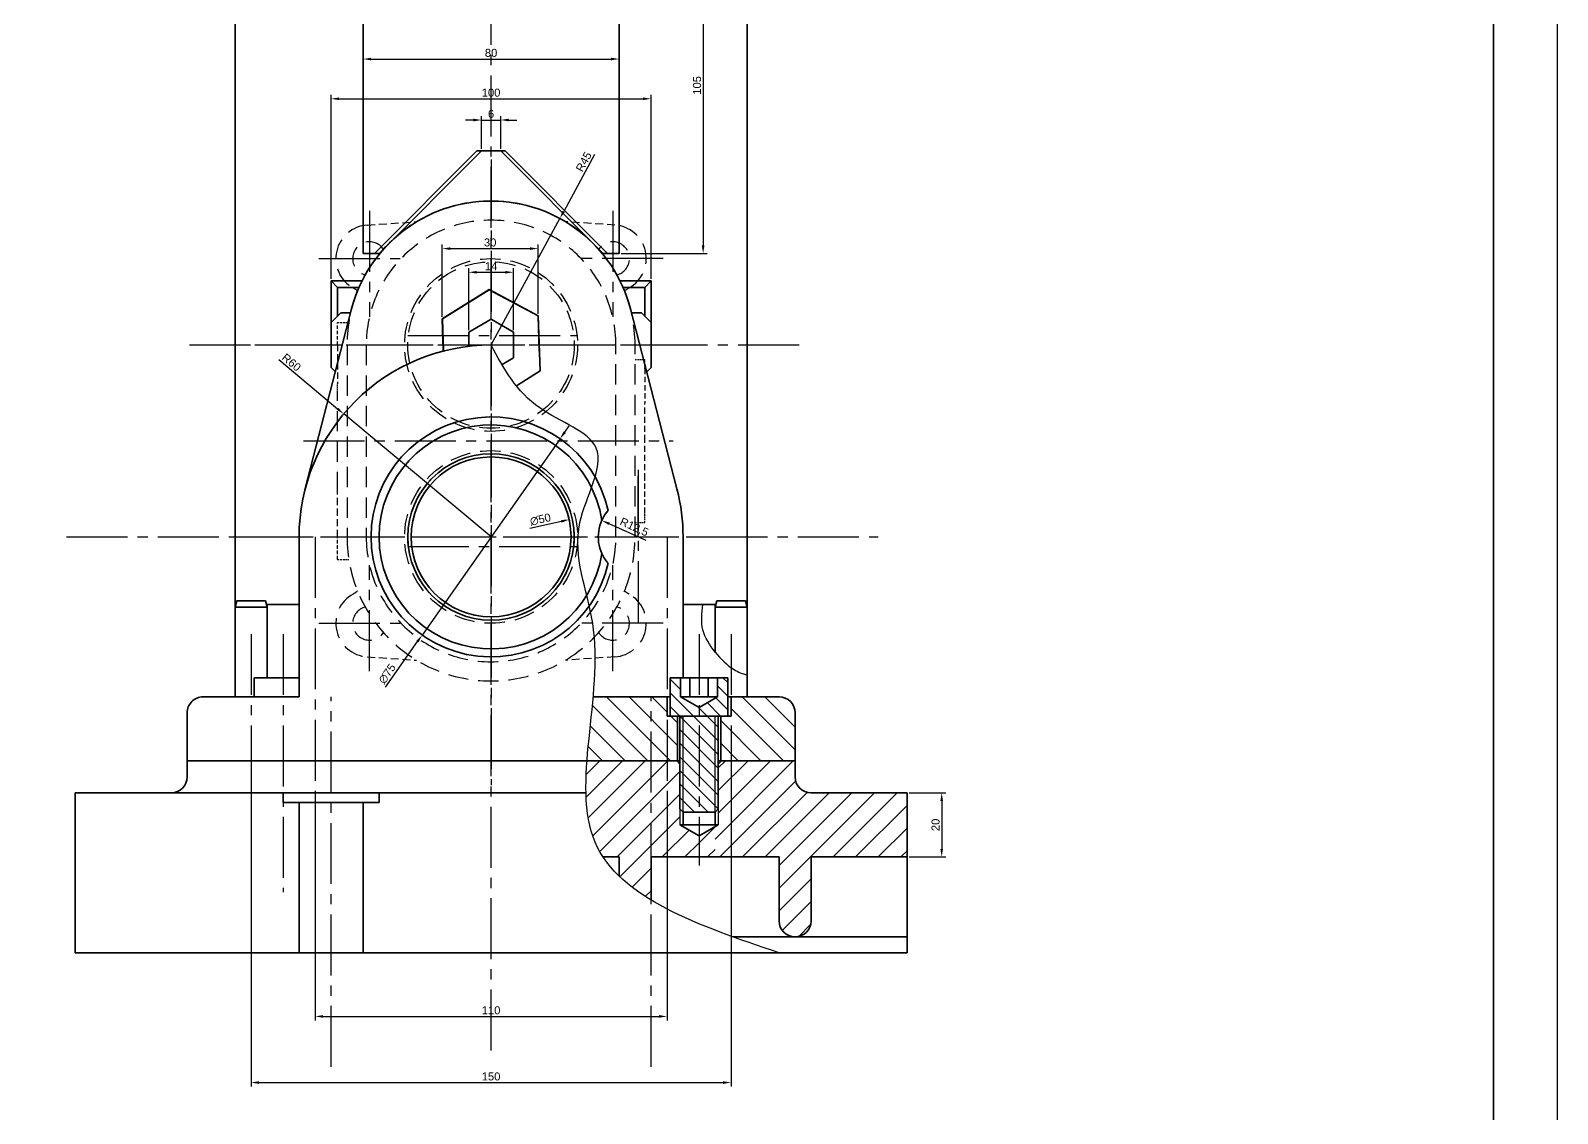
# Model space of a CAD drawing. Header units: millimetres. Extents: x 404 to 2877, y -584 to 1147.
# Drawn here: x 1115.7 to 1592.8, y 610.6 to 949.1 of the extents above; entities that cross this region are included whole.
import ezdxf

# ---------------------------------------------------------------- set-up
doc = ezdxf.new("R2010")
doc.units = ezdxf.units.MM
doc.linetypes.add('CENTER2', pattern=[28.575, 19.05, -3.175, 3.175, -3.175])
doc.linetypes.add('DASHED2', pattern=[9.525, 6.35, -3.175])
for name, color, linetype in [('剖面线', 3, 'Continuous'), ('标注层', 3, 'Continuous'), ('点画线', 1, 'CENTER2'), ('细实线', 7, 'Continuous'), ('虚线', 160, 'DASHED2')]:
    doc.layers.add(name, color=color, linetype=linetype)
doc.layers.add('粗实线', color=50, linetype='Continuous', lineweight=35)
doc.layers.add('边框', color=7, linetype='Continuous', lineweight=35)
doc.styles.get("Standard").update_dxf_attribs({"font": 'arial.ttf'})
doc.dimstyles.new('ISO-25', dxfattribs={"dimtxt": 2.5, "dimasz": 2.5, "dimexe": 1.25, "dimexo": 0.625, "dimtad": 1, "dimtxsty": 'Standard', "dimcen": 2.5, "dimadec": 0, "dimazin": 0, "dimtfac": 1, "dimtmove": 0, "dimatfit": 3, "dimfxl": 1, "dimarcsym": 0})
pattern_1 = [(45, (0, 0), (-3.535534, 3.535534), [])]

# ---------------------------------------------------------------- blocks, each defined once
blk = doc.blocks.new('*D39')
at = {"layer": 'Defpoints', "color": 0, "transparency": 16777216}
for p in [(1281.08, 890.38), (1259.59, 850.84)]:
    blk.add_point(p, dxfattribs=at)
at = {"layer": '标注层', "color": 0, "lineweight": -2, "transparency": 16777216}
for p, q in [((1291.96, 910.38), (1282.28, 892.57)), ((1259.59, 850.84), (1281.08, 890.38))]:
    blk.add_line(p, q, dxfattribs=at)
at = {"layer": '标注层', "color": 0, "transparency": 16777216}
blk.add_solid([(1281.91, 892.77), (1282.64, 892.37), (1281.08, 890.38)], dxfattribs=at)
at = {"layer": '标注层', "color": 0, "transparency": 16777216, "insert": (1288.56, 908.11), "char_height": 2.5, "attachment_point": 5, "rotation": 61.4707}
blk.add_mtext('R45', dxfattribs=at)
blk = doc.blocks.new('*D40')
at = {"layer": 'Defpoints', "color": 0, "transparency": 16777216}
for p in [(1213.54, 829.3), (1259.59, 790.84)]:
    blk.add_point(p, dxfattribs=at)
at = {"layer": '标注层', "color": 0, "lineweight": -2, "transparency": 16777216}
for p, q in [((1193.22, 846.27), (1211.62, 830.9)), ((1259.59, 790.84), (1213.54, 829.3))]:
    blk.add_line(p, q, dxfattribs=at)
at = {"layer": '标注层', "color": 0, "transparency": 16777216}
blk.add_solid([(1211.88, 831.22), (1211.35, 830.58), (1213.54, 829.3)], dxfattribs=at)
at = {"layer": '标注层', "color": 0, "transparency": 16777216, "insert": (1197.21, 845.41), "char_height": 2.5, "attachment_point": 5, "rotation": 320.1337}
blk.add_mtext('R60', dxfattribs=at)
blk = doc.blocks.new('*D42')
at = {"layer": 'Defpoints', "color": 0, "transparency": 16777216}
for p in [(1283.99, 796.27), (1235.19, 785.41)]:
    blk.add_point(p, dxfattribs=at)
at = {"layer": '标注层', "color": 0, "lineweight": -2, "transparency": 16777216}
blk.add_line((1271.75, 793.55), (1281.55, 795.73), dxfattribs=at)
at = {"layer": '标注层', "color": 0, "transparency": 16777216}
blk.add_solid([(1281.46, 796.14), (1281.64, 795.32), (1283.99, 796.27)], dxfattribs=at)
at = {"layer": '标注层', "color": 0, "transparency": 16777216, "insert": (1275, 796.29), "char_height": 2.5, "attachment_point": 5, "rotation": 12.5478}
blk.add_mtext('∅50', dxfattribs=at)
blk = doc.blocks.new('*D43')
at = {"layer": 'Defpoints', "color": 0, "transparency": 16777216}
for p in [(1281.15, 821.52), (1238.03, 760.16)]:
    blk.add_point(p, dxfattribs=at)
at = {"layer": '标注层', "color": 0, "lineweight": -2, "transparency": 16777216}
for p, q in [((1282.59, 823.57), (1284.02, 825.61)), ((1281.15, 821.52), (1238.03, 760.16)), ((1226.56, 743.84), (1236.59, 758.11))]:
    blk.add_line(p, q, dxfattribs=at)
at = {"layer": '标注层', "color": 0, "transparency": 16777216}
for points in [[(1282.25, 823.81), (1282.93, 823.33), (1281.15, 821.52)], [(1236.25, 758.35), (1236.93, 757.87), (1238.03, 760.16)]]:
    blk.add_solid(points, dxfattribs=at)
at = {"layer": '标注层', "color": 0, "transparency": 16777216, "insert": (1227.12, 748.07), "char_height": 2.5, "attachment_point": 5, "rotation": 54.904}
blk.add_mtext('∅75', dxfattribs=at)
blk = doc.blocks.new('*D44')
at = {"layer": 'Defpoints', "color": 0, "transparency": 16777216}
for p in [(1294.21, 796.01), (1305.59, 790.84)]:
    blk.add_point(p, dxfattribs=at)
at = {"layer": '标注层', "color": 0, "lineweight": -2, "transparency": 16777216}
blk.add_line((1308.01, 789.74), (1296.48, 794.97), dxfattribs=at)
at = {"layer": '标注层', "color": 0, "transparency": 16777216}
blk.add_solid([(1296.65, 795.35), (1296.31, 794.59), (1294.21, 796.01)], dxfattribs=at)
at = {"layer": '标注层', "color": 0, "transparency": 16777216, "insert": (1304.26, 793.78), "char_height": 2.5, "attachment_point": 5, "rotation": 335.5956}
blk.add_mtext('R12,5', dxfattribs=at)
blk = doc.blocks.new('*D52')
at = {"layer": 'Defpoints', "color": 0, "transparency": 16777216}
for p in [(1184.59, 720.84), (1334.59, 719.84), (1334.59, 620.3)]:
    blk.add_point(p, dxfattribs=at)
at = {"layer": '标注层', "color": 0, "lineweight": -2, "transparency": 16777216}
for p, q in [((1184.59, 720.22), (1184.59, 619.05)), ((1334.59, 719.22), (1334.59, 619.05)), ((1187.09, 620.3), (1332.09, 620.3))]:
    blk.add_line(p, q, dxfattribs=at)
at = {"layer": '标注层', "color": 0, "transparency": 16777216}
for points in [[(1187.09, 620.72), (1187.09, 619.88), (1184.59, 620.3)], [(1332.09, 620.72), (1332.09, 619.88), (1334.59, 620.3)]]:
    blk.add_solid(points, dxfattribs=at)
at = {"layer": '标注层', "color": 0, "transparency": 16777216, "insert": (1259.59, 622.2), "char_height": 2.5, "attachment_point": 5}
blk.add_mtext('150', dxfattribs=at)
blk = doc.blocks.new('*D53')
at = {"layer": 'Defpoints', "color": 0, "transparency": 16777216}
for p in [(1204.59, 710.84), (1314.59, 710.84), (1314.59, 640.97)]:
    blk.add_point(p, dxfattribs=at)
at = {"layer": '标注层', "color": 0, "lineweight": -2, "transparency": 16777216}
for p, q in [((1204.59, 710.22), (1204.59, 639.72)), ((1314.59, 710.22), (1314.59, 639.72)), ((1207.09, 640.97), (1312.09, 640.97))]:
    blk.add_line(p, q, dxfattribs=at)
at = {"layer": '标注层', "color": 0, "transparency": 16777216}
for points in [[(1207.09, 641.39), (1207.09, 640.56), (1204.59, 640.97)], [(1312.09, 641.39), (1312.09, 640.56), (1314.59, 640.97)]]:
    blk.add_solid(points, dxfattribs=at)
at = {"layer": '标注层', "color": 0, "transparency": 16777216, "insert": (1259.59, 642.87), "char_height": 2.5, "attachment_point": 5}
blk.add_mtext('110', dxfattribs=at)
blk = doc.blocks.new('*D122')
at = {"layer": 'Defpoints', "color": 0, "transparency": 16777216}
for p in [(1389.59, 710.84), (1389.59, 690.84), (1400.41, 690.84)]:
    blk.add_point(p, dxfattribs=at)
at = {"layer": '标注层', "color": 0, "lineweight": -2, "transparency": 16777216}
for p, q in [((1390.21, 710.84), (1401.66, 710.84)), ((1400.41, 708.34), (1400.41, 693.34)), ((1390.21, 690.84), (1401.66, 690.84))]:
    blk.add_line(p, q, dxfattribs=at)
at = {"layer": '标注层', "color": 0, "transparency": 16777216}
for points in [[(1399.99, 708.34), (1400.82, 708.34), (1400.41, 710.84)], [(1399.99, 693.34), (1400.82, 693.34), (1400.41, 690.84)]]:
    blk.add_solid(points, dxfattribs=at)
at = {"layer": '标注层', "color": 0, "transparency": 16777216, "insert": (1398.5, 700.84), "char_height": 2.5, "attachment_point": 5, "rotation": 90}
blk.add_mtext('20', dxfattribs=at)
blk = doc.blocks.new('*D123')
at = {"layer": 'Defpoints', "color": 0, "transparency": 16777216}
for p in [(1274.3, 880.96), (1244.31, 859.01), (1274.3, 859.99)]:
    blk.add_point(p, dxfattribs=at)
at = {"layer": '标注层', "color": 0, "lineweight": -2, "transparency": 16777216}
for p, q in [((1244.31, 859.63), (1244.31, 882.21)), ((1246.81, 880.96), (1271.8, 880.96)), ((1274.3, 860.61), (1274.3, 882.21))]:
    blk.add_line(p, q, dxfattribs=at)
at = {"layer": '标注层', "color": 0, "transparency": 16777216}
for points in [[(1246.81, 881.38), (1246.81, 880.55), (1244.31, 880.96)], [(1271.8, 881.38), (1271.8, 880.55), (1274.3, 880.96)]]:
    blk.add_solid(points, dxfattribs=at)
at = {"layer": '标注层', "color": 0, "transparency": 16777216, "insert": (1259.31, 882.87), "char_height": 2.5, "attachment_point": 5}
blk.add_mtext('30', dxfattribs=at)
blk = doc.blocks.new('*D124')
at = {"layer": 'Defpoints', "color": 0, "transparency": 16777216}
for p in [(1266.59, 873.57), (1252.59, 854.88), (1266.59, 854.88)]:
    blk.add_point(p, dxfattribs=at)
at = {"layer": '标注层', "color": 0, "lineweight": -2, "transparency": 16777216}
for p, q in [((1252.59, 855.51), (1252.59, 874.82)), ((1255.09, 873.57), (1264.09, 873.57)), ((1266.59, 855.51), (1266.59, 874.82))]:
    blk.add_line(p, q, dxfattribs=at)
at = {"layer": '标注层', "color": 0, "transparency": 16777216}
for points in [[(1255.09, 873.98), (1255.09, 873.15), (1252.59, 873.57)], [(1264.09, 873.98), (1264.09, 873.15), (1266.59, 873.57)]]:
    blk.add_solid(points, dxfattribs=at)
at = {"layer": '标注层', "color": 0, "transparency": 16777216, "insert": (1259.59, 875.45), "char_height": 2.5, "attachment_point": 5}
blk.add_mtext('14', dxfattribs=at)
blk = doc.blocks.new('*D128')
at = {"layer": 'Defpoints', "color": 0, "transparency": 16777216}
for p in [(1262.59, 921.16), (1256.59, 911.48), (1262.59, 911.48)]:
    blk.add_point(p, dxfattribs=at)
at = {"layer": '标注层', "color": 0, "lineweight": -2, "transparency": 16777216}
for p, q in [((1254.09, 921.16), (1251.59, 921.16)), ((1256.59, 912.11), (1256.59, 922.41)), ((1256.59, 921.16), (1262.59, 921.16)), ((1262.59, 912.11), (1262.59, 922.41)), ((1265.09, 921.16), (1267.59, 921.16))]:
    blk.add_line(p, q, dxfattribs=at)
at = {"layer": '标注层', "color": 0, "transparency": 16777216}
for points in [[(1254.09, 921.58), (1254.09, 920.74), (1256.59, 921.16)], [(1265.09, 921.58), (1265.09, 920.74), (1262.59, 921.16)]]:
    blk.add_solid(points, dxfattribs=at)
at = {"layer": '标注层', "color": 0, "transparency": 16777216, "insert": (1259.59, 923.06), "char_height": 2.5, "attachment_point": 5}
blk.add_mtext('6', dxfattribs=at)
blk = doc.blocks.new('*D129')
at = {"layer": 'Defpoints', "color": 0, "transparency": 16777216}
for p in [(1299.59, 940.22), (1219.59, 879.48), (1299.59, 879.48)]:
    blk.add_point(p, dxfattribs=at)
at = {"layer": '标注层', "color": 0, "lineweight": -2, "transparency": 16777216}
for p, q in [((1219.59, 880.11), (1219.59, 941.47)), ((1222.09, 940.22), (1297.09, 940.22)), ((1299.59, 880.11), (1299.59, 941.47))]:
    blk.add_line(p, q, dxfattribs=at)
at = {"layer": '标注层', "color": 0, "transparency": 16777216}
for points in [[(1222.09, 940.64), (1222.09, 939.81), (1219.59, 940.22)], [(1297.09, 940.64), (1297.09, 939.81), (1299.59, 940.22)]]:
    blk.add_solid(points, dxfattribs=at)
at = {"layer": '标注层', "color": 0, "transparency": 16777216, "insert": (1259.59, 942.13), "char_height": 2.5, "attachment_point": 5}
blk.add_mtext('80', dxfattribs=at)
blk = doc.blocks.new('*D130')
at = {"layer": 'Defpoints', "color": 0, "transparency": 16777216}
for p in [(1299.59, 984.48), (1299.59, 879.48), (1325.86, 879.48)]:
    blk.add_point(p, dxfattribs=at)
at = {"layer": '标注层', "color": 0, "lineweight": -2, "transparency": 16777216}
for p, q in [((1300.21, 984.48), (1327.11, 984.48)), ((1325.86, 981.98), (1325.86, 881.98)), ((1300.21, 879.48), (1327.11, 879.48))]:
    blk.add_line(p, q, dxfattribs=at)
at = {"layer": '标注层', "color": 0, "transparency": 16777216}
for points in [[(1325.44, 981.98), (1326.28, 981.98), (1325.86, 984.48)], [(1325.44, 881.98), (1326.28, 881.98), (1325.86, 879.48)]]:
    blk.add_solid(points, dxfattribs=at)
at = {"layer": '标注层', "color": 0, "transparency": 16777216, "insert": (1323.96, 931.98), "char_height": 2.5, "attachment_point": 5, "rotation": 90}
blk.add_mtext('105', dxfattribs=at)
blk = doc.blocks.new('*D155')
at = {"layer": 'Defpoints', "color": 0, "transparency": 16777216}
for p in [(1309.59, 927.79), (1209.59, 870.84), (1309.59, 870.84)]:
    blk.add_point(p, dxfattribs=at)
at = {"layer": '标注层', "color": 0, "lineweight": -2, "transparency": 16777216}
for p, q in [((1209.59, 871.47), (1209.59, 929.04)), ((1212.09, 927.79), (1307.09, 927.79)), ((1309.59, 871.47), (1309.59, 929.04))]:
    blk.add_line(p, q, dxfattribs=at)
at = {"layer": '标注层', "color": 0, "transparency": 16777216}
for points in [[(1212.09, 928.21), (1212.09, 927.38), (1209.59, 927.79)], [(1307.09, 928.21), (1307.09, 927.38), (1309.59, 927.79)]]:
    blk.add_solid(points, dxfattribs=at)
at = {"layer": '标注层', "color": 0, "transparency": 16777216, "insert": (1259.59, 929.69), "char_height": 2.5, "attachment_point": 5}
blk.add_mtext('100', dxfattribs=at)

msp = doc.modelspace()

# ---------------------------------------------------------------- hatches: boundary and pattern name
at = {"layer": '剖面线'}
h = msp.add_hatch(dxfattribs=at)
h.set_pattern_fill('_USER', color=256, scale=5, angle=135, pattern_type=0)
h.set_pattern_definition([(135, (0, 0), (-3.535534, -3.535534), [])])
edge = h.paths.add_edge_path()
edge.add_spline(control_points=[(864.744, 720.841), (864.766, 727.657), (864.746, 734.249), (864.726, 740.841)], knot_values=[106.9354967, 106.9354967, 106.9354967, 106.9354967, 127.0332485, 127.0332485, 127.0332485, 127.0332485], degree=3, periodic=0)
edge.add_line((864.726, 740.841), (849.715, 740.841))
edge.add_line((849.715, 740.841), (848.715, 739.841))
edge.add_line((848.715, 739.841), (848.715, 721.841))
edge.add_line((848.715, 721.841), (849.715, 720.841))
edge.add_line((849.715, 720.841), (864.744, 720.841))
edge = h.paths.add_edge_path()
edge.add_line((838.715, 739.841), (837.715, 740.841))
edge.add_line((837.715, 740.841), (826.167, 740.841))
edge.add_spline(control_points=[(826.167, 740.841), (826.126, 736.868), (826.082, 730.325), (826.343, 723.504), (826.549, 720.841)], knot_values=[1.7527181, 1.7527181, 1.7527181, 1.7527181, 13.78396, 21.5020778, 21.5020778, 21.5020778, 21.5020778], degree=3, periodic=0)
edge.add_line((826.549, 720.841), (837.715, 720.841))
edge.add_line((837.715, 720.841), (838.715, 721.841))
edge.add_line((838.715, 721.841), (838.715, 739.841))
edge = h.paths.add_edge_path()
edge.add_spline(control_points=[(838.715, 878.966), (833.307, 875.167), (824.353, 868.878), (813.936, 862.81), (812.048, 858.841)], knot_values=[0, 0, 0, 0, 20.2195962, 33.479204, 33.479204, 33.479204, 33.479204], degree=3, periodic=0)
edge.add_line((812.048, 858.841), (838.715, 858.841))
edge.add_line((838.715, 858.841), (838.715, 862.091))
edge.add_line((838.715, 862.091), (838.715, 878.966))
edge = h.paths.add_edge_path()
edge.add_line((838.715, 842.841), (808.124, 842.841))
edge.add_spline(control_points=[(808.124, 842.841), (807.029, 837.415), (800.372, 835.69), (793.715, 833.966)], knot_values=[0, 0, 0, 0, 16.9226136, 16.9226136, 16.9226136, 16.9226136], degree=3, periodic=0)
edge.add_line((793.715, 833.966), (793.715, 823.841))
edge.add_line((793.715, 823.841), (793.715, 818.841))
edge.add_line((793.715, 818.841), (795.715, 820.841))
edge.add_line((795.715, 820.841), (834.715, 820.841))
edge.add_line((834.715, 820.841), (836.715, 818.841))
edge.add_line((836.715, 818.841), (838.715, 818.841))
edge.add_line((838.715, 818.841), (838.715, 823.841))
edge.add_line((838.715, 823.841), (838.715, 842.841))
h.paths.add_polyline_path([(1354.589, 735.841, 0.4142136), (1349.589, 740.841), (1334.589, 740.841), (1334.589, 734.841), (1331.339, 734.841), (1331.339, 720.841), (1331.589, 720.841), (1354.589, 720.841)])
edge = h.paths.add_edge_path()
edge.add_line((1309.589, 740.841), (1291.527, 740.841))
edge.add_spline(control_points=[(1291.527, 740.841), (1290.938, 734.073), (1290.061, 727.308), (1289.58, 720.841)], knot_values=[94.670311, 94.670311, 94.670311, 94.670311, 113.6267461, 113.6267461, 113.6267461, 113.6267461], degree=3, periodic=0)
edge.add_line((1289.58, 720.841), (1309.589, 720.841))
edge.add_line((1309.589, 720.841), (1309.589, 740.841))
h.paths.add_polyline_path([(1317.839, 734.841), (1314.589, 734.841), (1314.589, 720.841), (1317.589, 720.841), (1317.839, 720.841)])
h.paths.add_polyline_path([(1314.589, 734.841), (1314.589, 740.841), (1309.589, 740.841), (1309.589, 720.841), (1314.589, 720.841)])
h.paths.add_polyline_path([(1296.021, 1018.413), (1296.05, 1018.371), (1296.079, 1018.329), (1296.108, 1018.287), (1296.137, 1018.245), (1296.166, 1018.203), (1296.196, 1018.162), (1296.225, 1018.121), (1296.254, 1018.079), (1296.28, 1018.044), (1295.993, 1018.455)])
h = msp.add_hatch(dxfattribs=at)
h.set_pattern_fill('_USER', color=256, scale=3, angle=135, pattern_type=0)
h.set_pattern_definition([(135, (0, 0), (-2.1213203, -2.1213203), [])])
h.paths.add_polyline_path([(1324.589, 737.507), (1318.815, 740.841), (1318.815, 746.841), (1315.589, 746.841), (1315.589, 740.841), (1315.589, 734.841), (1324.589, 734.841)])
h.paths.add_polyline_path([(1329.589, 740.394), (1324.589, 737.507), (1324.589, 734.841), (1329.589, 734.841)])
h.paths.add_polyline_path([(1333.589, 740.841), (1333.589, 746.841), (1330.363, 746.841), (1330.363, 740.841), (1329.589, 740.394), (1329.589, 734.841), (1331.339, 734.841), (1333.589, 734.841)])
h.paths.add_polyline_path([(1329.589, 734.841), (1324.589, 734.841), (1324.589, 704.841), (1329.589, 704.841)])
h.paths.add_polyline_path([(1324.589, 734.841), (1319.589, 734.841), (1319.589, 704.841), (1324.589, 704.841)])
h.paths.add_polyline_path([(1319.589, 734.841), (1318.589, 734.841), (1318.589, 705.841), (1319.589, 704.841)])
h.paths.add_polyline_path([(1330.589, 734.841), (1329.589, 734.841), (1329.589, 704.841), (1330.589, 705.841), (1330.589, 719.841)])
h = msp.add_hatch(dxfattribs=at)
h.set_pattern_fill('_USER', color=256, scale=5, angle=45, pattern_type=0)
h.set_pattern_definition(pattern_1)
edge = h.paths.add_edge_path()
edge.add_line((1309.589, 720.841), (1289.58, 720.841))
edge.add_spline(control_points=[(1289.58, 720.841), (1289.325, 717.409), (1289.181, 714.061), (1289.252, 710.841)], knot_values=[84.6098683, 84.6098683, 84.6098683, 84.6098683, 94.670311, 94.670311, 94.670311, 94.670311], degree=3, periodic=0)
edge.add_spline(control_points=[(1289.252, 710.841), (1289.375, 705.222), (1290.417, 698.19), (1293.621, 692.287), (1294.572, 690.841)], knot_values=[61.0002612, 61.0002612, 61.0002612, 61.0002612, 78.5564315, 84.6098683, 84.6098683, 84.6098683, 84.6098683], degree=3, periodic=0)
edge.add_line((1294.572, 690.841), (1299.589, 690.841))
edge.add_line((1299.589, 690.841), (1299.589, 684.856))
edge.add_spline(control_points=[(1299.589, 684.856), (1302.44, 682.101), (1305.818, 679.62), (1309.589, 677.345)], knot_values=[38.837006, 38.837006, 38.837006, 38.837006, 52.0625088, 52.0625088, 52.0625088, 52.0625088], degree=3, periodic=0)
edge.add_line((1309.589, 677.345), (1309.589, 720.841))
h.paths.add_polyline_path([(1314.589, 720.841), (1309.589, 720.841), (1309.589, 690.841), (1314.589, 690.841)])
h.paths.add_polyline_path([(1318.589, 700.841), (1318.589, 705.841), (1318.589, 719.841), (1317.589, 720.841), (1314.589, 720.841), (1314.589, 690.841), (1324.589, 690.841), (1324.589, 697.377)])
h = msp.add_hatch(dxfattribs=at)
h.set_pattern_fill('_USER', color=256, scale=5, angle=45, pattern_type=0)
h.set_pattern_definition([(45, (-162.5014, 3.3487), (-3.535534, 3.535534), [])])
h.paths.add_polyline_path([(1359.589, 670.841, -1), (1349.589, 670.841), (1349.589, 690.841), (1329.589, 690.841), (1329.589, 700.264), (1330.589, 700.841), (1330.589, 705.841), (1330.589, 719.841), (1331.589, 720.841), (1354.589, 720.841), (1354.589, 715.841, 0.4153785), (1359.609, 710.841), (1389.589, 710.841), (1389.589, 690.841), (1359.589, 690.841)])
h = msp.add_hatch(dxfattribs=at)
h.set_pattern_fill('_USER', color=256, scale=5, angle=45, pattern_type=0)
h.set_pattern_definition(pattern_1)
h.paths.add_polyline_path([(1329.589, 700.264), (1324.589, 697.377), (1324.589, 690.841), (1329.589, 690.841)])

# ---------------------------------------------------------------- linework, layer by layer
msp.add_lwpolyline([(403.835, 305.705), (1592.835, 305.705), (1592.835, 1146.705), (403.835, 1146.705)], close=True)
at = {"layer": '点画线'}
for p, q in [((1259.589, 630.304), (1259.589, 1140.436)), ((1259.589, 908.816), (1259.589, 713.249)), ((1221.589, 892.787), (1221.589, 859.616)), ((1297.589, 892.787), (1297.589, 859.616)), ((1205.817, 877.841), (1231.447, 877.841)), ((1313.361, 877.841), (1287.732, 877.841)), ((1165.337, 850.841), (1357.58, 850.841)), ((1185.771, 850.841), (1326.617, 850.841)), ((1233.589, 853.841), (1286.589, 853.841)), ((1259.589, 850.841), (1259.589, 790.841)), ((1200.969, 820.841), (1316.455, 820.841)), ((1305.589, 790.841), (1305.589, 811.865)), ((1305.589, 811.865), (1305.589, 761.932)), ((1126.876, 790.841), (1380.538, 790.841)), ((1178.615, 790.841), (1331.965, 790.841)), ((1204.589, 790.841), (1204.589, 688.108)), ((1233.589, 787.841), (1286.589, 787.841)), ((1314.589, 790.841), (1314.589, 688.108)), ((1221.589, 748.895), (1221.589, 782.066)), ((1297.589, 748.895), (1297.589, 782.066)), ((1205.817, 763.841), (1231.447, 763.841)), ((1313.361, 763.841), (1287.732, 763.841)), ((1184.589, 760.501), (1184.589, 679.782)), ((1194.589, 760.501), (1194.589, 679.782)), ((1324.589, 760.501), (1324.589, 688.169)), ((1329.589, 760.501), (1329.589, 754.841)), ((1334.589, 760.501), (1334.589, 687.667)), ((1209.589, 625.22), (1209.589, 740.841)), ((1309.589, 625.22), (1309.589, 740.841))]:
    msp.add_line(p, q, dxfattribs=at)
at = {"layer": '粗实线', "lineweight": 35}
for p, q in [((1339.589, 740.841), (1339.589, 1028.841)), ((1179.589, 768.842), (1179.589, 1025.841)), ((1219.589, 984.481), (1219.589, 879.481)), ((1299.589, 984.481), (1299.589, 879.481)), ((1223.175, 879.481), (1255.175, 911.481)), ((1224.589, 879.481), (1256.589, 911.481)), ((1294.589, 879.481), (1262.589, 911.481)), ((1296.003, 879.481), (1264.003, 911.481)), ((1216.018, 862.091), (1201.526, 805.962)), ((1303.16, 862.091), (1317.684, 805.841)), ((1199.589, 790.841), (1199.589, 740.841)), ((1319.589, 790.841), (1319.589, 746.841)), ((1179.589, 740.841), (1179.589, 768.841)), ((1189.589, 746.841), (1189.589, 769.701)), ((1189.589, 746.841), (1189.589, 768.841)), ((1329.589, 754.841), (1329.589, 768.841)), ((1339.589, 740.841), (1339.589, 768.841)), ((1199.589, 740.841), (1169.589, 740.841)), ((1291.527, 740.841), (1315.589, 740.841)), ((1318.815, 740.841), (1330.363, 740.841)), ((1333.589, 740.841), (1349.589, 740.841)), ((1317.589, 720.841), (1164.589, 720.841)), ((1164.589, 720.841), (1259.589, 720.841)), ((1318.589, 719.841), (1317.589, 720.841)), ((1330.589, 719.841), (1331.589, 720.841)), ((1354.589, 720.841), (1331.589, 720.841)), ((1129.589, 710.841), (1129.589, 660.841)), ((1194.589, 710.841), (1139.589, 710.841)), ((1199.589, 707.841), (1199.589, 660.841)), ((1219.589, 707.841), (1219.589, 660.841)), ((1289.252, 710.841), (1224.589, 710.841)), ((1389.589, 710.841), (1389.589, 660.841)), ((1294.572, 690.841), (1299.589, 690.841)), ((1299.589, 690.841), (1299.589, 684.856)), ((1309.589, 690.841), (1349.589, 690.841)), ((1309.589, 677.345), (1309.589, 690.841)), ((1349.589, 690.841), (1349.589, 670.841)), ((1359.589, 690.841), (1389.589, 690.841)), ((1359.589, 670.841), (1359.589, 690.841)), ((1354.589, 665.841), (1335.188, 665.841)), ((1354.589, 665.841), (1335.188, 665.841)), ((1354.589, 665.841), (1335.188, 665.841)), ((1354.589, 665.841), (1335.188, 665.841)), ((1354.589, 665.841), (1335.188, 665.841)), ((1354.589, 665.841), (1335.188, 665.841)), ((1389.589, 665.841), (1354.589, 665.841)), ((1389.589, 665.841), (1354.589, 665.841)), ((1389.589, 665.841), (1354.589, 665.841)), ((1389.589, 665.841), (1354.589, 665.841)), ((1389.589, 665.841), (1354.589, 665.841)), ((1389.589, 665.841), (1354.589, 665.841)), ((1199.589, 660.841), (1139.589, 660.841)), ((1299.589, 660.841), (1219.589, 660.841)), ((1379.589, 660.841), (1319.589, 660.841))]:
    msp.add_line(p, q, dxfattribs=at)
at = {"layer": '粗实线', "lineweight": 35, "ltscale": 0.220711}
msp.add_line((1255.175, 911.481), (1264.003, 911.481), dxfattribs=at)
at = {"layer": '粗实线', "lineweight": 35, "ltscale": 0.089645}
for p, q in [((1219.589, 879.481), (1223.175, 879.481)), ((1299.589, 879.481), (1296.003, 879.481))]:
    msp.add_line(p, q, dxfattribs=at)
at = {"layer": '粗实线', "lineweight": 35, "ltscale": 0.035355}
for p, q in [((1224.589, 879.481), (1223.175, 879.481)), ((1294.589, 879.481), (1296.003, 879.481))]:
    msp.add_line(p, q, dxfattribs=at)
at = {"layer": '粗实线', "lineweight": 35, "ltscale": 0.324995}
msp.add_line((1209.589, 857.841), (1209.589, 870.841), dxfattribs=at)
at = {"layer": '粗实线', "lineweight": 35, "ltscale": 0.070711}
for p, q in [((1211.589, 868.841), (1209.589, 870.841)), ((1307.589, 868.841), (1309.589, 870.841))]:
    msp.add_line(p, q, dxfattribs=at)
at = {"layer": '粗实线', "lineweight": 35, "ltscale": 0.242213}
msp.add_line((1209.589, 870.841), (1219.278, 870.841), dxfattribs=at)
at = {"layer": '粗实线', "lineweight": 35, "ltscale": 0.224995}
msp.add_line((1211.589, 859.841), (1211.589, 868.841), dxfattribs=at)
at = {"layer": '粗实线', "lineweight": 35, "ltscale": 0.168916}
msp.add_line((1211.589, 868.841), (1218.346, 868.841), dxfattribs=at)
at = {"layer": '粗实线', "lineweight": 35, "ltscale": 0.242219}
msp.add_line((1299.9, 870.841), (1309.589, 870.841), dxfattribs=at)
at = {"layer": '粗实线', "lineweight": 35, "ltscale": 0.168922}
msp.add_line((1300.832, 868.841), (1307.589, 868.841), dxfattribs=at)
at = {"layer": '粗实线', "lineweight": 35, "ltscale": 0.225}
msp.add_line((1307.589, 859.841), (1307.589, 868.841), dxfattribs=at)
at = {"layer": '粗实线', "lineweight": 35, "ltscale": 0.324998}
msp.add_line((1309.589, 857.841), (1309.589, 870.841), dxfattribs=at)
at = {"layer": '粗实线', "lineweight": 35, "ltscale": 0.433013}
for p, q in [((1259.023, 868.152), (1244.314, 859.007)), ((1274.298, 859.987), (1259.023, 868.152))]:
    msp.add_line(p, q, dxfattribs=at)
at = {"layer": '粗实线', "lineweight": 35, "ltscale": 0.106066}
for p, q in [((1212.589, 860.841), (1209.589, 857.841)), ((1309.589, 857.841), (1306.589, 860.841))]:
    msp.add_line(p, q, dxfattribs=at)
at = {"layer": '粗实线', "lineweight": 35, "ltscale": 0.077654}
msp.add_line((1215.695, 860.841), (1212.589, 860.841), dxfattribs=at)
at = {"layer": '粗实线', "lineweight": 35, "ltscale": 0.251557}
msp.add_line((1244.314, 859.007), (1244.643, 848.95), dxfattribs=at)
at = {"layer": '粗实线', "lineweight": 35, "ltscale": 0.202072}
for p, q in [((1259.589, 858.924), (1252.589, 854.882)), ((1266.589, 854.882), (1259.589, 858.924))]:
    msp.add_line(p, q, dxfattribs=at)
at = {"layer": '粗实线', "lineweight": 35, "ltscale": 0.276876}
msp.add_line((1274.66, 848.917), (1274.298, 859.987), dxfattribs=at)
at = {"layer": '粗实线', "lineweight": 35, "ltscale": 0.077655}
msp.add_line((1306.589, 860.841), (1303.483, 860.841), dxfattribs=at)
at = {"layer": '粗实线', "lineweight": 35, "ltscale": 0.35}
for p, q in [((1209.589, 857.841), (1209.589, 843.841)), ((1309.589, 843.841), (1309.589, 857.841))]:
    msp.add_line(p, q, dxfattribs=at)
at = {"layer": '粗实线', "lineweight": 35, "ltscale": 0.111277}
msp.add_line((1252.589, 854.882), (1252.589, 850.431), dxfattribs=at)
at = {"layer": '粗实线', "lineweight": 35, "ltscale": 0.111278}
msp.add_line((1266.589, 850.431), (1266.589, 854.882), dxfattribs=at)
at = {"layer": '粗实线', "lineweight": 35, "ltscale": 0.048241}
msp.add_line((1209.589, 843.841), (1210.953, 842.477), dxfattribs=at)
at = {"layer": '粗实线', "lineweight": 35, "ltscale": 0.048243}
msp.add_line((1309.589, 843.841), (1308.225, 842.476), dxfattribs=at)
at = {"layer": '粗实线', "lineweight": 35, "ltscale": 0.051764}
for p, q in [((1180.125, 770.841), (1179.589, 768.841)), ((1189.053, 770.841), (1189.589, 768.841)), ((1330.125, 770.841), (1329.589, 768.841)), ((1339.053, 770.841), (1339.589, 768.841))]:
    msp.add_line(p, q, dxfattribs=at)
at = {"layer": '粗实线', "lineweight": 35, "ltscale": 0.125}
for p, q in [((1184.589, 768.841), (1179.589, 768.841)), ((1189.589, 768.841), (1184.589, 768.841)), ((1334.589, 768.841), (1329.589, 768.841)), ((1339.589, 768.841), (1334.589, 768.841)), ((1164.589, 715.841), (1164.589, 720.841)), ((1354.589, 715.841), (1354.589, 720.841)), ((1194.589, 707.841), (1199.589, 707.841)), ((1219.589, 707.841), (1224.589, 707.841))]:
    msp.add_line(p, q, dxfattribs=at)
at = {"layer": '粗实线', "lineweight": 35, "ltscale": 0.111603}
for p, q in [((1184.589, 770.841), (1180.125, 770.841)), ((1189.053, 770.841), (1184.589, 770.841)), ((1334.589, 770.841), (1330.125, 770.841)), ((1339.053, 770.841), (1334.589, 770.841))]:
    msp.add_line(p, q, dxfattribs=at)
at = {"layer": '粗实线', "lineweight": 35, "ltscale": 0.249998}
msp.add_line((1189.589, 769.701), (1199.589, 769.701), dxfattribs=at)
at = {"layer": '粗实线', "lineweight": 35, "ltscale": 0.250002}
msp.add_line((1329.589, 769.701), (1319.589, 769.701), dxfattribs=at)
at = {"layer": '粗实线', "lineweight": 35, "ltscale": 0.021494}
msp.add_line((1329.589, 768.842), (1329.589, 769.701), dxfattribs=at)
at = {"layer": '粗实线', "lineweight": 35, "ltscale": 0.11713}
for p, q in [((1185.589, 746.841), (1190.274, 746.841)), ((1315.589, 746.841), (1320.274, 746.841)), ((1333.589, 746.841), (1328.904, 746.841))]:
    msp.add_line(p, q, dxfattribs=at)
at = {"layer": '粗实线', "lineweight": 35, "ltscale": 0.149998}
for p, q in [((1185.589, 746.841), (1185.589, 740.841)), ((1315.589, 746.841), (1315.589, 740.841)), ((1333.589, 746.841), (1333.589, 740.841))]:
    msp.add_line(p, q, dxfattribs=at)
at = {"layer": '粗实线', "lineweight": 35, "ltscale": 0.23287}
msp.add_line((1190.274, 746.841), (1199.589, 746.841), dxfattribs=at)
at = {"layer": '粗实线'}
for p, q in [((1318.815, 746.841), (1318.815, 740.841)), ((1321.702, 746.841), (1321.702, 740.841)), ((1324.589, 746.841), (1330.363, 746.841)), ((1327.476, 746.841), (1327.476, 740.841)), ((1330.363, 746.841), (1330.363, 740.841)), ((1314.589, 740.841), (1314.589, 734.841)), ((1315.589, 740.841), (1315.589, 734.841)), ((1318.815, 740.841), (1324.589, 737.507)), ((1324.589, 740.841), (1330.363, 740.841)), ((1330.363, 740.841), (1324.589, 737.507)), ((1333.589, 740.841), (1333.589, 734.841)), ((1333.589, 740.841), (1334.589, 740.841)), ((1334.589, 740.841), (1334.589, 734.841)), ((1314.589, 734.841), (1324.589, 734.841)), ((1317.839, 734.841), (1317.839, 720.841)), ((1318.589, 719.841), (1318.589, 734.841)), ((1318.589, 734.841), (1318.589, 705.841)), ((1334.589, 734.841), (1324.589, 734.841)), ((1324.589, 734.841), (1331.339, 734.841)), ((1330.589, 719.841), (1330.589, 734.841)), ((1331.339, 734.841), (1331.339, 720.841)), ((1317.589, 720.841), (1318.589, 720.841)), ((1330.589, 720.841), (1331.589, 720.841)), ((1331.589, 720.841), (1354.589, 720.841)), ((1354.589, 720.841), (1354.589, 715.841)), ((1318.589, 719.841), (1318.589, 705.841)), ((1330.589, 719.841), (1330.589, 705.841)), ((1379.589, 710.841), (1359.569, 710.841)), ((1389.589, 710.841), (1359.569, 710.841)), ((1359.569, 710.841), (1389.589, 710.841)), ((1389.589, 690.841), (1389.589, 710.841)), ((1318.589, 705.841), (1319.589, 704.841)), ((1319.589, 704.841), (1329.589, 704.841)), ((1319.589, 704.841), (1319.589, 700.841)), ((1329.589, 704.841), (1330.589, 705.841)), ((1329.589, 704.841), (1329.589, 700.841)), ((1318.589, 700.841), (1324.589, 700.841)), ((1318.589, 700.841), (1324.589, 697.377)), ((1330.589, 700.841), (1324.589, 700.841)), ((1330.589, 700.841), (1324.589, 697.377))]:
    msp.add_line(p, q, dxfattribs=at)
at = {"layer": '粗实线', "lineweight": 35, "ltscale": 0.017129}
msp.add_line((1319.589, 746.841), (1320.274, 746.841), dxfattribs=at)
at = {"layer": '粗实线', "lineweight": 35, "ltscale": 0.232871}
msp.add_line((1320.274, 746.841), (1329.589, 746.841), dxfattribs=at)
at = {"layer": '粗实线', "lineweight": 35, "ltscale": 0.375}
for p, q in [((1164.589, 735.841), (1164.589, 720.841)), ((1354.589, 735.841), (1354.589, 720.841)), ((1209.589, 710.841), (1194.589, 710.841)), ((1224.589, 710.841), (1209.589, 710.841))]:
    msp.add_line(p, q, dxfattribs=at)
at = {"layer": '粗实线', "lineweight": 35, "ltscale": 0.25}
for p, q in [((1139.589, 710.841), (1129.589, 710.841)), ((1209.589, 707.841), (1199.589, 707.841)), ((1219.589, 707.841), (1209.589, 707.841)), ((1389.589, 710.841), (1379.589, 710.841)), ((1139.589, 660.841), (1129.589, 660.841)), ((1209.589, 660.841), (1199.589, 660.841)), ((1219.589, 660.841), (1209.589, 660.841)), ((1309.589, 660.841), (1299.589, 660.841)), ((1319.589, 660.841), (1309.589, 660.841)), ((1389.589, 660.841), (1379.589, 660.841))]:
    msp.add_line(p, q, dxfattribs=at)
at = {"layer": '粗实线', "lineweight": 35, "ltscale": 0.075}
for p, q in [((1194.589, 710.841), (1194.589, 707.841)), ((1224.589, 710.841), (1224.589, 707.841))]:
    msp.add_line(p, q, dxfattribs=at)
at = {"layer": '粗实线'}
for points in [[(1267.487, 838.099), (1274.885, 842.712), (1274.298, 859.987), (1259.045, 868.115), (1244.378, 858.97), (1244.718, 848.969)], [(1263.005, 844.742), (1266.61, 846.837), (1266.589, 854.882), (1259.61, 858.887), (1252.653, 854.845), (1252.665, 850.44)]]:
    msp.add_lwpolyline(points, dxfattribs=at)
at = {"layer": '粗实线', "lineweight": 35}
for radius in [26, 25]:
    msp.add_circle((1259.589, 790.841), radius, dxfattribs=at)
for centre, radius, start, end in [((1259.589, 850.841), 45, 14.47751, 165.52249), ((1259.589, 790.841), 60, 89.95914, 180.00001), ((1259.589, 790.841), 37.5, 12.66931, 347.33069), ((1259.589, 790.841), 35, 8.48567, 351.51433), ((1259.589, 790.841), 60, 0, 14.47751), ((1305.589, 790.841), 12.5, 138.8547, 204.40437), ((1305.589, 790.841), 12.5, 204.40437, 221.1453), ((1169.589, 735.841), 5, 90, 180.00001), ((1349.589, 735.841), 5, 0, 90), ((1159.589, 715.841), 5, 270.22795, 0), ((1359.589, 715.841), 5, 180.00001, 269.77207), ((1354.589, 670.841), 5, 180, 0)]:
    msp.add_arc(centre, radius, start, end, dxfattribs=at)
at = {"layer": '细实线'}
for p, q in [((1319.589, 704.841), (1319.589, 734.841)), ((1329.589, 704.841), (1329.589, 734.841)), ((1318.589, 705.841), (1318.589, 700.841)), ((1330.589, 705.841), (1330.589, 700.841))]:
    msp.add_line(p, q, dxfattribs=at)
for points in [[(1349.589, 660.841), (1292.12, 695.388), (1291.353, 763.868), (1287.378, 795.335), (1292.467, 818.538), (1274.806, 831.159), (1259.632, 850.841)], [(1329.589, 754.841), (1325.784, 761.798), (1325.784, 769.701)]]:
    msp.add_spline(points, degree=3, dxfattribs=at)
msp.add_open_spline([(1329.589, 754.841), (1331.433, 752.776), (1334.313, 749.553), (1338.139, 748.081), (1339.589, 747.69)], degree=3, knots=[0, 0, 0, 0, 8.0647661, 12.5911385, 12.5911385, 12.5911385, 12.5911385], dxfattribs=at)
at = {"layer": '虚线', "lineweight": -3, "ltscale": 0.386766}
msp.add_line((1220.883, 888.317), (1236.319, 889.357), dxfattribs=at)
at = {"layer": '虚线', "lineweight": -3, "ltscale": 0.386763}
msp.add_line((1298.295, 888.317), (1282.859, 889.357), dxfattribs=at)
at = {"layer": '虚线', "lineweight": -3, "ltscale": 0.175}
for p, q in [((1211.589, 850.841), (1211.589, 857.841)), ((1211.589, 783.841), (1211.589, 790.841))]:
    msp.add_line(p, q, dxfattribs=at)
at = {"layer": '虚线', "lineweight": -3, "ltscale": 0.088695}
for p, q in [((1211.589, 857.841), (1215.137, 857.841)), ((1211.589, 783.841), (1215.137, 783.841))]:
    msp.add_line(p, q, dxfattribs=at)
at = {"layer": '虚线', "lineweight": -3, "ltscale": 0.302612}
msp.add_line((1211.589, 850.841), (1211.589, 838.736), dxfattribs=at)
at = {"layer": '虚线', "lineweight": -3}
for p, q in [((1214.589, 850.841), (1214.589, 790.841)), ((1220.588, 850.841), (1220.588, 790.841)), ((1298.59, 790.841), (1298.59, 850.841)), ((1304.589, 790.841), (1304.589, 850.841)), ((1211.589, 804.802), (1211.589, 836.118))]:
    msp.add_line(p, q, dxfattribs=at)
at = {"layer": '虚线', "lineweight": -3, "ltscale": 0.075}
for p, q in [((1304.589, 846.341), (1307.589, 846.341)), ((1304.589, 795.341), (1307.589, 795.341))]:
    msp.add_line(p, q, dxfattribs=at)
at = {"layer": '虚线', "lineweight": -3, "ltscale": 0.074286}
for p, q in [((1307.589, 843.37), (1307.589, 846.341)), ((1307.589, 795.341), (1307.589, 798.312))]:
    msp.add_line(p, q, dxfattribs=at)
at = {"layer": '虚线', "lineweight": -3, "ltscale": 0.264642}
for p, q in [((1307.589, 843.37), (1307.589, 832.784)), ((1307.589, 798.312), (1307.589, 808.898))]:
    msp.add_line(p, q, dxfattribs=at)
at = {"layer": '虚线', "lineweight": -3, "ltscale": 0.065469}
msp.add_line((1211.589, 836.118), (1211.589, 838.736), dxfattribs=at)
at = {"layer": '虚线', "lineweight": -3, "ltscale": 0.298572}
for p, q in [((1307.589, 820.841), (1307.589, 832.784)), ((1307.589, 808.898), (1307.589, 820.841))]:
    msp.add_line(p, q, dxfattribs=at)
at = {"layer": '虚线', "lineweight": -3, "ltscale": 0.349023}
msp.add_line((1211.589, 790.841), (1211.589, 804.802), dxfattribs=at)
at = {"layer": '虚线', "lineweight": -3, "ltscale": 0.386762}
msp.add_line((1220.883, 753.365), (1236.319, 752.325), dxfattribs=at)
at = {"layer": '虚线', "lineweight": -3, "ltscale": 0.386759}
msp.add_line((1298.295, 753.365), (1282.859, 752.325), dxfattribs=at)
at = {"layer": '虚线', "lineweight": -3}
for centre, radius in [((1259.589, 850.841), 27), ((1259.589, 850.841), 26), ((1259.589, 790.841), 27), ((1259.589, 790.841), 26)]:
    msp.add_circle(centre, radius, dxfattribs=at)
for centre, radius, start, end in [((1259.589, 850.841), 45, 0, 180), ((1221.589, 877.841), 10.5, 93.8542, 240.80359), ((1259.589, 850.841), 39, 0, 180), ((1297.589, 877.841), 10.5, 299.19641, 86.1458), ((1221.589, 877.841), 5.25, 33.58491, 255.62547), ((1297.589, 877.841), 5.25, 284.3756, 146.41417), ((1211.589, 859.945), 10, 51.04923, 60.8036), ((1307.589, 859.945), 10, 119.1964, 128.95016), ((1259.589, 790.841), 45, 180, 0), ((1259.589, 790.841), 39, 180, 0), ((1221.589, 763.841), 10.5, 119.1964, 266.14579), ((1211.589, 781.736), 10, 299.19641, 308.95052), ((1297.589, 763.841), 10.5, 273.85421, 60.8036), ((1307.589, 781.736), 10, 231.0501, 240.80359), ((1221.589, 763.841), 5.25, 104.37514, 326.41427), ((1297.589, 763.841), 5.25, 213.58664, 75.6238)]:
    msp.add_arc(centre, radius, start, end, dxfattribs=at)
at = {"layer": '边框', "linetype": 'Continuous', "lineweight": 35}
msp.add_line((1572.835, 325.705), (1572.835, 1126.705), dxfattribs=at)

# ---------------------------------------------------------------- dimensions: what is measured, and where the dimension line sits
at = {"layer": '标注层'}
for base, p1, p2, picture, middle in [((1325.86, 879.481), (1299.589, 984.481), (1299.589, 879.481), '*D130', (1323.959, 931.981)), ((1400.406, 690.841), (1389.589, 710.841), (1389.589, 690.841), '*D122', (1398.505, 700.841))]:
    dim = msp.add_linear_dim(base=base, p1=p1, p2=p2, angle=90, dimstyle='ISO-25', dxfattribs=at)
    dim.commit()
    dim.dimension.update_dxf_attribs({"geometry": picture, "text_midpoint": middle})
for base, p1, p2, picture, middle in [((1299.589, 940.224), (1219.589, 879.481), (1299.589, 879.481), '*D129', (1259.589, 940.224)), ((1266.589, 873.566), (1252.589, 854.882), (1266.589, 854.882), '*D124', (1259.589, 873.566))]:
    dim = msp.add_linear_dim(base=base, p1=p1, p2=p2, dimstyle='ISO-25', dxfattribs=at)
    dim.commit()
    dim.dimension.update_dxf_attribs({"geometry": picture, "text_midpoint": middle, "dimtype": 160})
for base, p1, p2, picture, middle in [((1309.589, 927.793), (1209.589, 870.841), (1309.589, 870.841), '*D155', (1259.589, 929.695)), ((1262.589, 921.162), (1256.589, 911.481), (1262.589, 911.481), '*D128', (1259.589, 923.063)), ((1334.589, 620.301), (1184.589, 720.841), (1334.589, 719.841), '*D52', (1259.589, 622.203)), ((1314.589, 640.972), (1204.589, 710.841), (1314.589, 710.841), '*D53', (1259.589, 642.874))]:
    dim = msp.add_linear_dim(base=base, p1=p1, p2=p2, dimstyle='ISO-25', dxfattribs=at)
    dim.commit()
    dim.dimension.update_dxf_attribs({"geometry": picture, "text_midpoint": middle})
for center, mpoint, picture, middle in [((1259.589, 850.841), (1281.081, 890.377), '*D39', (1290.228, 907.202)), ((1259.589, 790.841), (1213.537, 829.301), '*D40', (1195.99, 843.955)), ((1305.589, 790.841), (1294.206, 796.006), '*D44', (1303.383, 791.842))]:
    dim = msp.add_radius_dim(center=center, mpoint=mpoint, dimstyle='ISO-25', dxfattribs=at)
    dim.commit()
    dim.dimension.update_dxf_attribs({"geometry": picture, "text_midpoint": middle, "dimtype": 164})
dim = msp.add_linear_dim(base=(1274.298, 880.965), p1=(1244.314, 859.007), p2=(1274.298, 859.987), text='30', dimstyle='ISO-25', dxfattribs=at)
dim.commit()
dim.dimension.update_dxf_attribs({"geometry": '*D123', "text_midpoint": (1259.306, 882.867)})
for p1, p2, picture, middle in [((1281.15, 821.523), (1238.028, 760.159), '*D43', (1228.738, 746.937)), ((1235.186, 785.41), (1283.992, 796.272), '*D42', (1275.43, 794.367))]:
    dim = msp.add_diameter_dim_2p(p1=p1, p2=p2, dimstyle='ISO-25', dxfattribs=at)
    dim.commit()
    dim.dimension.update_dxf_attribs({"geometry": picture, "text_midpoint": middle, "dimtype": 163})

doc.saveas('drawing.dxf')
